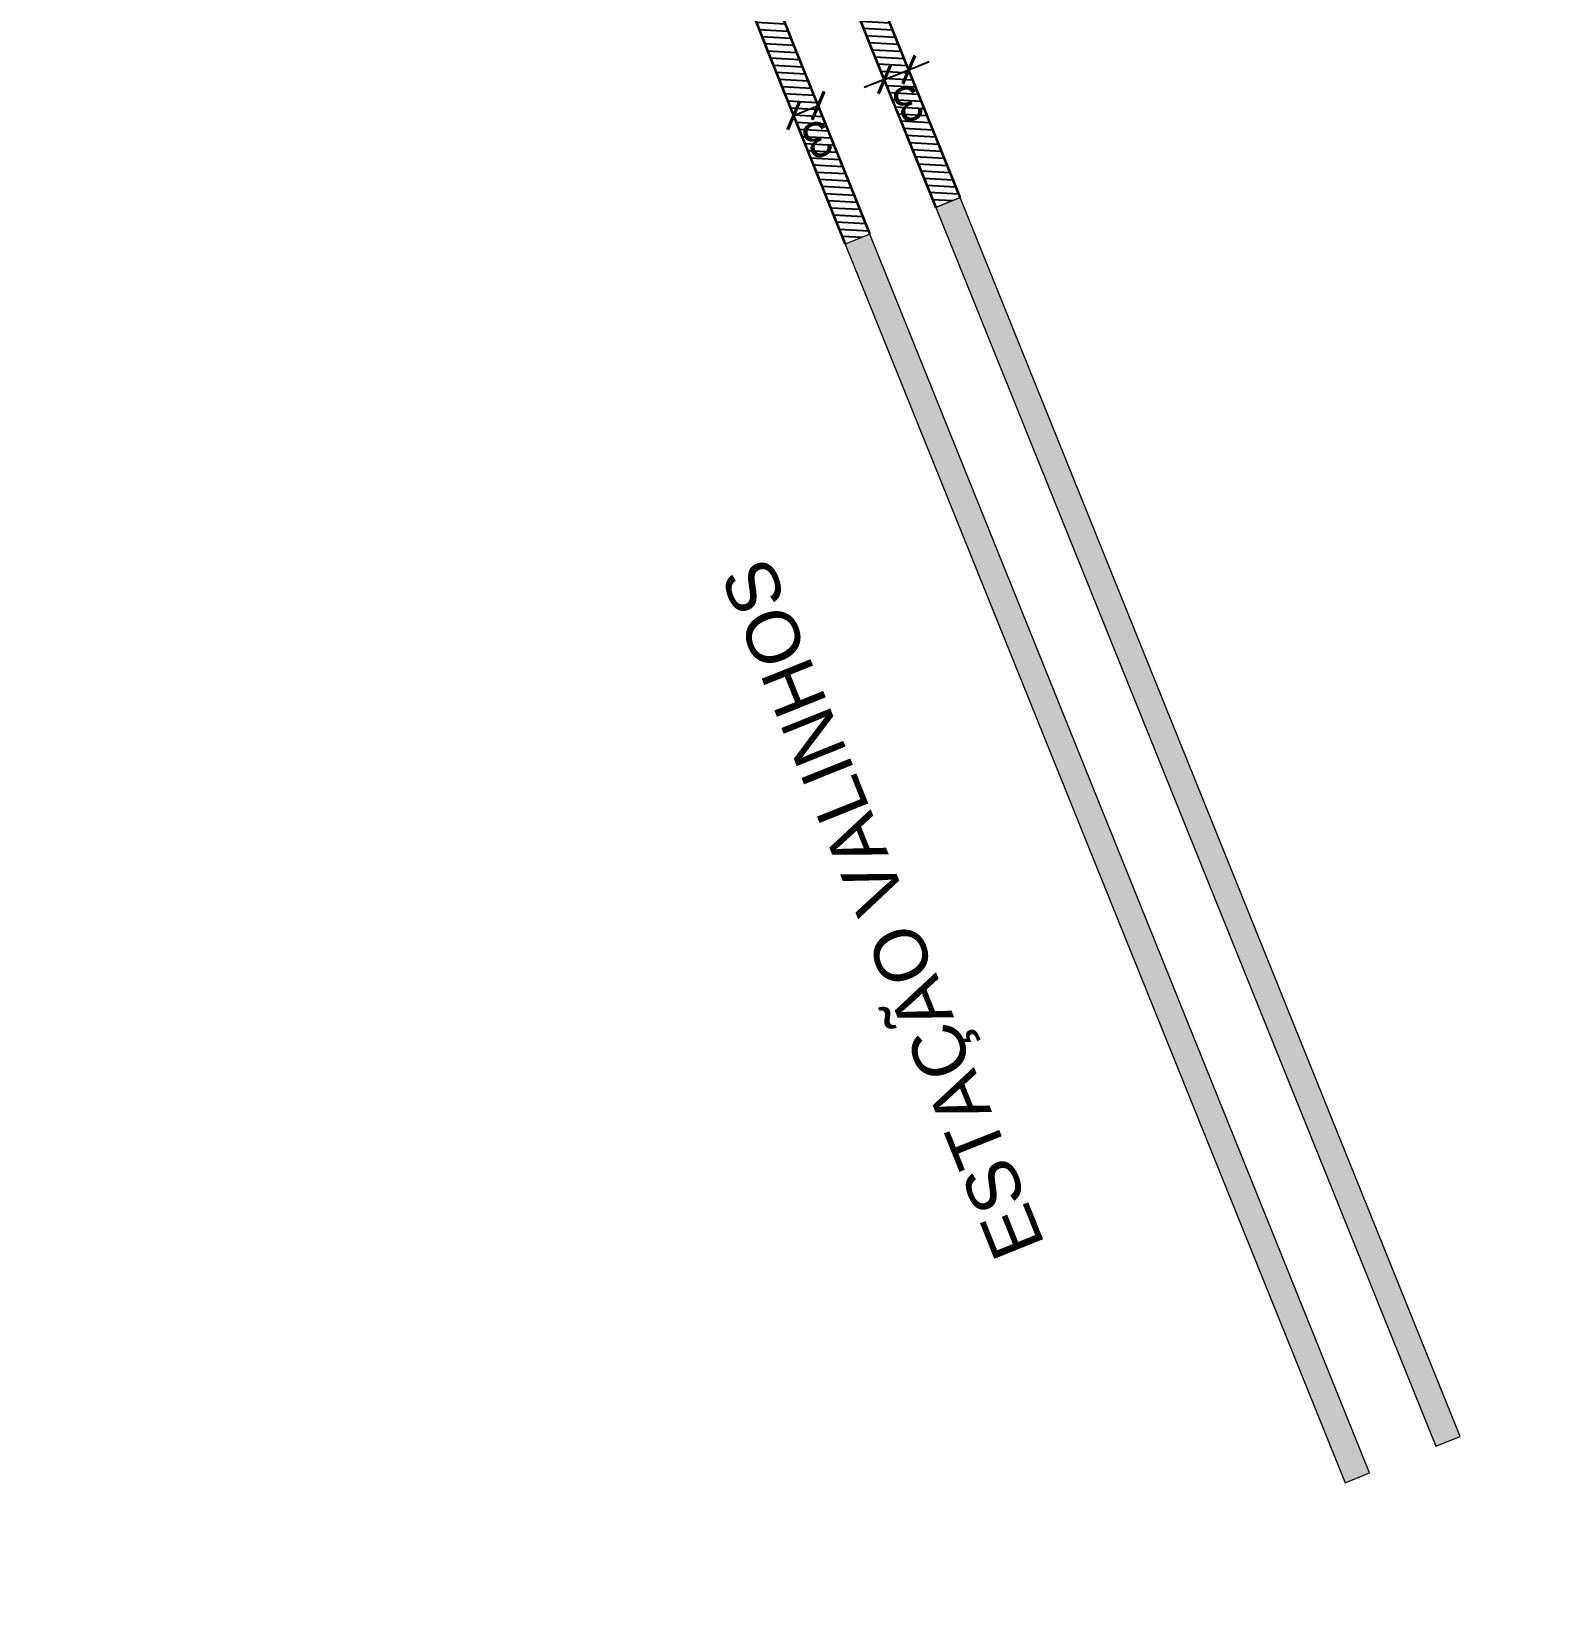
# Model space of a CAD drawing. Header units: metres. Extents: x 286532 to 329498, y 7396783 to 7466136.
# Drawn here: x 295694 to 295867.4, y 7458483.5 to 7458663 of the extents above; entities that cross this region are included whole.
import ezdxf

# ---------------------------------------------------------------- set-up
doc = ezdxf.new("R2010")
doc.units = ezdxf.units.M
doc.header["$LTSCALE"] = 10
doc.linetypes.add('DASHED', pattern=[0.75, 0.5, -0.25])
doc.linetypes.add('DASHED2', pattern=[0.375, 0.25, -0.125])
doc.layers.get('0').update_dxf_attribs({"color": 255})
for name, color, linetype, lineweight in [('_AUX-PLATAFORMA COTAS', 1, 'Continuous', 25), ('_AUX-PLATAFORMA NOVA', 3, 'DASHED', 25), ('_AUX_PLATAFORMA_EXISTENTE', 252, 'Continuous', 30), ('ARQ-GEN', 1, 'Continuous', 5)]:
    doc.layers.add(name, color=color, linetype=linetype, lineweight=lineweight)
doc.layers.add('TEXTO', color=3, linetype='Continuous')
doc.styles.add('ARIAL', font='arial.ttf')
doc.styles.get("Standard").update_dxf_attribs({"font": 'arial.ttf'})
doc.dimstyles.new('ISO-25', dxfattribs={"dimtxt": 2.5, "dimasz": 2.5, "dimexe": 1.25, "dimexo": 0.625, "dimtad": 1, "dimtxsty": 'Standard', "dimcen": 2.5, "dimadec": 0, "dimazin": 0, "dimtfac": 1, "dimtmove": 0, "dimatfit": 3, "dimfxl": 1, "dimarcsym": 0})

# ---------------------------------------------------------------- blocks, each defined once
blk = doc.blocks.new('A$C427D7134')
at = {"layer": '_AUX-PLATAFORMA NOVA', "true_color": 0x05ff05}
h = blk.add_hatch(dxfattribs=at)
h.set_pattern_fill('ANSI31', color=3, scale=0.2499999999999999, angle=22.61943758127128)
h.set_pattern_definition([(67.61943758127126, (1.862645149230957e-09, -9.313225746154785e-10), (-0.7339609863966546, 0.3022256325126136), [])])
edge = h.paths.add_edge_path()
edge.add_line((205.93230261188, 87.70306303724647), (205.7822181468765, 90.69870149710412))
edge.add_line((205.7822181452066, 90.69870149809867), (185.8501717500635, 89.71825411230975))
edge.add_arc((129.9020203147084, 1180.427741921972), 1092.143480705906, 269.9316396586696, 272.936424318181, ccw=False)
edge.add_arc((133.3301009340212, 624.1686721160077), 535.9045179072367, 264.163467674089, 269.49416855599856, ccw=False)
edge.add_arc((118.3480477835983, 452.477180914022), 363.5885062238078, 255.6979601705338, 263.76083260799885, ccw=False)
edge.add_line((28.5295024542138, 100.1573960976675), (27.7999969950001, 97.24746877054321))
edge.add_arc((118.2926727896556, 452.1903132144362), 366.296802052971, 255.6971384283512, 264.3286918367838)
edge.add_arc((132.270991595462, 607.8990808865055), 522.626849618691, 264.4906674460602, 269.5863548367529)
edge.add_arc((129.9280556840822, 1179.153666961472), 1093.868750769613, 269.9250916761613, 272.9304676273861)
edge.add_line((185.8510151719674, 86.71535450965166), (205.932302612303, 87.703063037336))
edge = h.paths.add_edge_path()
edge.add_line((206.4877960504964, 76.61558963684365), (206.3376976707854, 79.6115058298642))
edge.add_line((206.3376976726577, 79.61150582926348), (183.1570431564914, 78.47936471118128))
edge.add_arc((134.0376201951876, 1028.663542827591), 951.4529363321011, 269.5087975644901, 272.95925016972865, ccw=False)
edge.add_arc((130.1333438558504, 573.2645879057236), 496.0372454318517, 263.74975371402127, 269.50879756449035, ccw=False)
edge.add_arc((114.7722081616521, 433.0086301127449), 354.9426027761419, 255.4801272362613, 263.74975371402064, ccw=False)
edge.add_line((25.78249441366643, 89.40263174800202), (25.05285827484273, 86.49278904002256))
edge.add_arc((118.2798941079527, 452.0644345660694), 377.2716636896795, 255.6935260181556, 264.0798414420219)
edge.add_arc((130.2756369085982, 578.2748863981105), 504.0474240059667, 264.203276968931, 269.4999389712244)
edge.add_arc((131.8480588467792, 1130.95502029499), 1056.725233354181, 269.6762202469105, 272.7831231349707)
edge.add_line((183.1579469377175, 75.4762122691609), (206.4877960504738, 76.61558963629217))
at = {"layer": '_AUX_PLATAFORMA_EXISTENTE', "true_color": 0xa1a1a1}
h = blk.add_hatch(color=253, dxfattribs=at)
h.paths.add_polyline_path([(358.1335521172732, 95.18916035583243), (357.9850155003369, 98.18548091780394), (205.7822326608002, 90.69841181533411), (205.9312950978056, 87.72317270329222)])
h.paths.add_polyline_path([(358.6857589492574, 84.04859588528052), (358.538718521595, 87.04499023780227), (206.3374881502241, 79.61149559635669), (206.4893850106746, 76.57994620781392)])
at = {"layer": 'ARQ-GEN'}
h = blk.add_hatch(dxfattribs=at)
h.set_pattern_fill('FP_2', color=256, style=0, pattern_type=2)
h.set_pattern_definition([(0.01699999999999291, (301.4067157134414, -370.2254998399876), (-0.0002225294763642527, 0.7499999669870873), []), (90.01699999999998, (301.4067157134414, -370.2254998399876), (-0.7499999669870873, -0.0002225294763642804), [])])
h.paths.add_polyline_path([(133.7260080138221, 50.56629843870178), (133.7316482178867, 50.56667476147413), (133.7260080128908, 50.57193546881899)], flags=0)
at = {"layer": '_AUX-PLATAFORMA NOVA', "color": 3, "linetype": 'DASHED2', "ltscale": 2, "true_color": 0x05ff05, "const_width": 0.2999999999999999, "flags": 128}
for points in [[(28.5295024542138, 100.1573960976675), (27.79999699350446, 97.24746877048165, 0.03768007403108236), (82.09469303674996, 87.68646761588752, 0.02223779524245481), (128.4979354906827, 85.28585105855018, 0.01311417812411767), (185.8510151719674, 86.71535450965166), (205.9323026128113, 87.7232221243903)], [(205.7822326608002, 90.69841181533411), (185.8501717513427, 89.71825411124155, -0.01311159768368348), (128.5989700024948, 88.28503855923191, -0.02326376589991372), (78.83363725151867, 91.04224455868825, -0.03519543942844893), (28.5295024542138, 100.1573960976675)], [(25.78249441366643, 89.40263174800202), (25.05285827443004, 86.49278903985396, 0.03660854500761116), (79.36715157423168, 76.8049154439941, 0.02311516340066309), (125.8765123048797, 74.24665965838358, 0.01355725174594514), (183.1579469377175, 75.4762122691609), (206.4893850106746, 76.57994620781392)], [(206.3374881502241, 79.61149559635669), (183.1570431562141, 78.47936471085995, -0.0150565772845872), (125.8808191437274, 77.24557124404237, -0.0251338596786761), (76.12919959425926, 80.17585222097114, -0.03609872053116701), (25.78249441366643, 89.40263174800202)]]:
    blk.add_lwpolyline(points, format="xyb", dxfattribs=at)
at = {"layer": 'ARQ-GEN'}
for p, q in [((98.77844931092113, 108.9637183733284), (95.82402605097741, 108.4427738399245)), ((95.82402605097741, 108.4427738399245), (98.40118379890919, 101.3620911231264)), ((99.5851176418364, 106.7474153484218), (98.77844931092113, 108.9637183733284)), ((132.3808342954144, 103.6381288296543), (106.5951953139156, 102.7376744747162)), ((132.3808342954144, 97.90930515294895), (132.3808342954144, 103.6381288296543)), ((91.12721282243729, 102.0580940619111), (91.12721282243729, 93.59708688035607)), ((98.40118379890919, 101.3620911231264), (91.12721282243729, 102.0580940619111)), ((114.3519132882357, 93.0451064617373), (114.3519132910296, 99.24510646192357)), ((114.3519132910296, 99.24510646192357), (128.4474906222895, 99.24510646145791)), ((114.4804541850463, 99.25930515257642), (114.4804541850463, 93.04205143637955)), ((128.4474906222895, 99.25930515350774), (114.4804541850463, 99.25930515257642)), ((114.4804541850463, 99.25930515257642), (114.4804541850463, 93.04205143637955)), ((128.4474906222895, 99.25930515350774), (114.4804541850463, 99.25930515257642)), ((114.7504541855305, 98.98930515302345), (114.7504541855305, 93.03563435887918)), ((128.4474906241521, 98.98930515302345), (114.7504541855305, 98.98930515302345)), ((114.7504541855305, 98.98930515302345), (114.7504541855305, 93.03563435887918)), ((128.4474906241521, 98.98930515302345), (114.7504541855305, 98.98930515302345)), ((128.4974906239659, 99.25930515257642), (128.4474906222895, 99.25930515350774)), ((128.4474906222895, 99.25930515350774), (128.4474906241521, 98.98930515302345)), ((128.4474906222895, 99.24510646145791), (128.4474906232208, 97.90930515294895)), ((128.4474906241521, 98.98930515302345), (128.4474906232208, 98.71930515300483)), ((128.4974906239659, 99.25930515257642), (128.4974906230345, 97.90930515294895)), ((115.0204541841522, 98.71930515300483), (115.0204541850835, 93.02921728091314)), ((128.4474906232208, 98.71930515300483), (115.0204541841522, 98.71930515300483)), ((115.0204541841522, 98.71930515300483), (115.0204541850835, 93.02921728091314)), ((128.4474906232208, 98.71930515300483), (115.0204541841522, 98.71930515300483)), ((115.2904541864991, 98.44930515252054), (115.2904541864991, 93.02280020248145)), ((128.4474906232208, 98.4493051529862), (115.2904541864991, 98.44930515252054)), ((115.2904541864991, 98.44930515252054), (115.2904541864991, 93.02280020248145)), ((128.4474906232208, 98.4493051529862), (115.2904541864991, 98.44930515252054)), ((115.5604541851208, 98.17930515343323), (115.5604541851208, 93.01638312498108)), ((128.4474906232208, 98.17930515296757), (115.5604541851208, 98.17930515343323)), ((115.5604541851208, 98.17930515343323), (115.5604541851208, 93.01638312498108)), ((128.4474906232208, 98.17930515296757), (115.5604541851208, 98.17930515343323)), ((132.3729173354805, 97.90930515294895), (115.8202396547422, 97.90930515294895)), ((115.8202396547422, 97.90930515294895), (115.8202396556735, 89.80930515332147)), ((128.4474906232208, 98.71930515300483), (128.4474906232208, 98.4493051529862)), ((128.4474906232208, 98.4493051529862), (128.4474906232208, 98.17930515296757)), ((128.4474906232208, 98.17930515296757), (128.4474906232208, 97.90930515294895)), ((128.4474906232208, 97.90930515294895), (132.3808342954144, 97.90930515294895)), ((132.3713920386508, 97.537430875469), (132.3729173354805, 97.90930515294895)), ((132.3808342954144, 97.537430875469), (132.3713920386508, 97.537430875469)), ((132.3808342935517, 88.29550983989611), (132.3808342954144, 97.537430875469)), ((91.12721282243729, 93.59708688035607), (114.3519132882357, 93.0451064617373)), ((91.20324560813606, 93.59527981234714), (91.12721282057464, 90.39618321880698)), ((95.20211634971201, 93.50023882975802), (91.20324560813606, 93.59527981234714)), ((95.16647598147392, 92.0006623021327), (95.20211634784937, 93.500238831155)), ((95.20211634784937, 93.500238831155), (104.7994061307982, 93.27214047312737)), ((93.12664819322526, 90.34866272751242), (93.16704061068594, 92.04818279342726)), ((93.16228855960071, 91.84823925653473), (93.12664819322526, 90.34866272751242)), ((102.7595783425495, 91.62014089804143), (93.16228855960071, 91.84823925653473)), ((93.16704061068594, 92.04818279342726), (95.16647598147392, 92.00066230166703)), ((95.16647598147392, 92.0006623021327), (104.7637657625601, 91.77256394503638)), ((102.7595783425495, 91.62014089804143), (102.7239379752427, 90.12056436995044)), ((104.2591548701748, 91.58450052980334), (102.7595783425495, 91.62014089804143)), ((104.2591548701748, 91.58450052980334), (104.2235145000741, 90.08492400171235)), ((113.856444651261, 91.35640217270702), (104.2591548701748, 91.58450052980334)), ((104.7637657625601, 91.77256394503638), (104.7994061307982, 93.27214047312737)), ((104.7637657625601, 91.77256394503638), (106.2633422901854, 91.73692357679829)), ((104.7994061307982, 93.27214047312737), (106.2989826593548, 93.23650010488927)), ((106.2633422901854, 91.73692357679829), (106.2989826593548, 93.23650010488927)), ((106.2633422901854, 91.73692357679829), (115.8202396547422, 91.50978522421792)), ((106.2989826593548, 93.23650010488927), (115.8202396538109, 93.01020881580189)), ((91.12721282057464, 90.39618321880698), (93.12664819322526, 90.34866272751242)), ((102.7239379752427, 90.12056436995044), (93.12664819322526, 90.34866272751242)), ((104.2235145000741, 90.08492400171235), (102.7239379752427, 90.12056436995044)), ((113.8208042830229, 89.85682564368472), (104.2235145000741, 90.08492400171235)), ((113.856444651261, 91.35640217270702), (113.8208042830229, 89.85682564368472)), ((113.8208042839542, 89.85682564368472), (115.8202396556735, 89.80930515332147)), ((113.8611967014149, 91.55634571006522), (113.856444651261, 91.35640217270702)), ((115.8202396556735, 89.80930515332147), (125.8808342944831, 89.80930515285581)), ((125.8808342944831, 89.80930515285581), (125.8808342954144, 59.91774635622278)), ((205.9329644590616, 87.6898527876474), (205.7828497588634, 90.68609469709918)), ((134.7784400526434, 88.29550983943045), (132.3808342935517, 88.29550983989611)), ((132.3808342935517, 88.29550983989611), (132.3808342935517, 86.4960295795463)), ((144.0708420639858, 88.29550983943045), (134.7784400526434, 88.29550983943045)), ((134.7784400545061, 86.49498905986547), (134.7784400526434, 88.29550983943045)), ((138.650458839722, 88.29572206968442), (138.3804589277133, 88.29550615744665)), ((138.3805151730776, 88.22516938811168), (138.3804589277133, 88.29550615744665)), ((138.3917436962947, 74.18372060358524), (138.3805151730776, 88.22516938811168)), ((138.9204587535933, 88.29593798005953), (138.650458839722, 88.29572206968442)), ((138.6517383111641, 86.69572258088738), (138.650458839722, 88.29572206968442)), ((138.6517383111641, 86.69572258088738), (138.650458839722, 88.29572206968442)), ((139.1904586683959, 88.29615389043465), (138.9204587535933, 88.29593798005953)), ((138.9217382259667, 86.6959384912625), (138.9204587535933, 88.29593798005953)), ((138.9217382259667, 86.6959384912625), (138.9204587535933, 88.29593798005953)), ((139.4604585813358, 88.29636980127543), (139.1904586683959, 88.29615389043465)), ((139.191738139838, 86.69615440210328), (139.1904586683959, 88.29615389043465)), ((139.191738139838, 86.69615440210328), (139.1904586683959, 88.29615389043465)), ((139.7304584933445, 88.29658571211621), (139.4604585813358, 88.29636980127543)), ((139.4617380518466, 86.69637031294405), (139.4604585813358, 88.29636980127543)), ((139.4617380518466, 86.69637031294405), (139.4604585813358, 88.29636980127543)), ((140.0004584081471, 88.29680162342265), (139.7304584933445, 88.29658571211621)), ((139.7317379657179, 86.69658622378483), (139.7304584933445, 88.29658571211621)), ((139.7317379657179, 86.69658622378483), (139.7304584933445, 88.29658571211621)), ((140.2704583229497, 88.29701753379777), (140.0004584081471, 88.29680162342265)), ((140.0017378786579, 86.69680213509127), (140.0004584081471, 88.29680162342265)), ((140.0017378786579, 86.69680213509127), (140.0004584081471, 88.29680162342265)), ((140.5404582358897, 88.29723344510421), (140.2704583229497, 88.29701753379777)), ((140.2717377925292, 86.69701804593205), (140.2704583229497, 88.29701753379777)), ((140.2717377925292, 86.69701804593205), (140.2704583229497, 88.29701753379777)), ((140.810458149761, 88.29744935547933), (140.5404582358897, 88.29723344510421)), ((140.5417377073318, 86.69723395584151), (140.5404582358897, 88.29723344510421)), ((140.5417377073318, 86.69723395584151), (140.5404582358897, 88.29723344510421)), ((141.0804580627009, 88.29766526585445), (140.810458149761, 88.29744935547933)), ((140.8117376221344, 86.69744986668229), (140.810458149761, 88.29744935547933)), ((140.8117376221344, 86.69744986668229), (140.810458149761, 88.29744935547933)), ((141.3504579765722, 88.29788117716089), (141.0804580627009, 88.29766526585445)), ((141.081737534143, 86.69766577798873), (141.0804580627009, 88.29766526585445)), ((141.081737534143, 86.69766577798873), (141.0804580627009, 88.29766526585445)), ((141.6204578885809, 88.29809708800167), (141.3504579765722, 88.29788117716089)), ((141.3517374480143, 86.69788168836385), (141.3504579765722, 88.29788117716089)), ((141.3517374480143, 86.69788168836385), (141.3504579765722, 88.29788117716089)), ((141.8904578043148, 88.29831299837679), (141.6204578885809, 88.29809708800167)), ((141.6217373618856, 86.69809760013595), (141.6204578885809, 88.29809708800167)), ((141.6217373618856, 86.69809760013595), (141.6204578885809, 88.29809708800167)), ((142.1604577172548, 88.29852890921757), (141.8904578043148, 88.29831299837679)), ((141.8917372738943, 86.69831351004541), (141.8904578043148, 88.29831299837679)), ((141.8917372738943, 86.69831351004541), (141.8904578043148, 88.29831299837679)), ((142.4304576320574, 88.29874482005835), (142.1604577172548, 88.29852890921757)), ((142.1617371886969, 86.69852942135185), (142.1604577172548, 88.29852890921757)), ((142.1617371886969, 86.69852942135185), (142.1604577172548, 88.29852890921757)), ((142.7004575459287, 88.29896073089913), (142.4304576320574, 88.29874482005835)), ((142.4317371025681, 86.69874533172697), (142.4304576320574, 88.29874482005835)), ((142.4317371025681, 86.69874533172697), (142.4304576320574, 88.29874482005835)), ((142.9704574588686, 88.2991766417399), (142.7004575459287, 88.29896073089913)), ((142.7017370164394, 86.69896124303341), (142.7004575459287, 88.29896073089913)), ((142.7017370164394, 86.69896124303341), (142.7004575459287, 88.29896073089913)), ((145.4704566607252, 88.3011758159846), (142.9704574588686, 88.2991766417399)), ((142.971736931242, 86.69917715387419), (142.9704574588686, 88.2991766417399)), ((142.971736931242, 86.69917715387419), (142.9704574588686, 88.2991766417399)), ((145.7404565736651, 88.30139172635972), (145.4704566607252, 88.3011758159846)), ((145.471736131236, 86.70117632765323), (145.4704566607252, 88.3011758159846)), ((145.471736131236, 86.70117632765323), (145.4704566607252, 88.3011758159846)), ((146.0104564875364, 88.30160763766617), (145.7404565736651, 88.30139172635972)), ((145.7417360460386, 86.70139223849401), (145.7404565736651, 88.30139172635972)), ((145.7417360460386, 86.70139223849401), (145.7404565736651, 88.30139172635972)), ((146.2804563995451, 88.30182354850695), (146.0104564875364, 88.30160763766617)), ((146.0117359580472, 86.70160814933479), (146.0104564875364, 88.30160763766617)), ((146.0117359580472, 86.70160814933479), (146.0104564875364, 88.30160763766617)), ((146.5504563143477, 88.30203945934772), (146.2804563995451, 88.30182354850695)), ((146.2817358728498, 86.70182406017557), (146.2804563995451, 88.30182354850695)), ((146.2817358728498, 86.70182406017557), (146.2804563995451, 88.30182354850695)), ((146.820456228219, 88.3022553701885), (146.5504563143477, 88.30203945934772)), ((146.5517357839271, 86.70203997148201), (146.5504563143477, 88.30203945934772)), ((146.5517357839271, 86.70203997148201), (146.5504563143477, 88.30203945934772)), ((147.0904561402276, 88.30247128149495), (146.820456228219, 88.3022553701885)), ((146.8217356987298, 86.70225588185713), (146.820456228219, 88.3022553701885)), ((146.8217356987298, 86.70225588185713), (146.820456228219, 88.3022553701885)), ((147.3604560559615, 88.30268719187006), (147.0904561402276, 88.30247128149495)), ((147.091735612601, 86.70247179176658), (147.0904561402276, 88.30247128149495)), ((147.091735612601, 86.70247179176658), (147.0904561402276, 88.30247128149495)), ((147.6304559689015, 88.30290310271084), (147.3604560559615, 88.30268719187006)), ((147.3617355264723, 86.70268770307302), (147.3604560559615, 88.30268719187006)), ((147.3617355264723, 86.70268770307302), (147.3604560559615, 88.30268719187006)), ((147.9004558827728, 88.30311901355162), (147.6304559689015, 88.30290310271084)), ((147.6317354422063, 86.7029036139138), (147.6304559689015, 88.30290310271084)), ((147.6317354422063, 86.7029036139138), (147.6304559689015, 88.30290310271084)), ((148.1704557957128, 88.30333492392674), (147.9004558827728, 88.30311901355162)), ((147.9017353542149, 86.70311952475458), (147.9004558827728, 88.30311901355162)), ((147.9017353542149, 86.70311952475458), (147.9004558827728, 88.30311901355162)), ((148.4404557105154, 88.30355083476752), (148.1704557957128, 88.30333492392674)), ((148.1717352680862, 86.70333543559536), (148.1704557957128, 88.30333492392674)), ((148.1717352680862, 86.70333543559536), (148.1704557957128, 88.30333492392674)), ((148.7104556243867, 88.3037667456083), (148.4404557105154, 88.30355083476752)), ((148.4417351810262, 86.70355134643614), (148.4404557105154, 88.30355083476752)), ((148.4417351810262, 86.70355134643614), (148.4404557105154, 88.30355083476752)), ((148.980455535464, 88.30398265644908), (148.7104556243867, 88.3037667456083)), ((148.7117350948974, 86.70376725774258), (148.7104556243867, 88.3037667456083)), ((148.7117350948974, 86.70376725774258), (148.7104556243867, 88.3037667456083)), ((149.2504554521292, 88.30419856728986), (148.980455535464, 88.30398265644908)), ((148.9817350069061, 86.70398316858336), (148.980455535464, 88.30398265644908)), ((148.9817350069061, 86.70398316858336), (148.980455535464, 88.30398265644908)), ((149.5204553650692, 88.30441447766498), (149.2504554521292, 88.30419856728986)), ((149.2517349217087, 86.70419907895848), (149.2504554521292, 88.30419856728986)), ((149.2517349217087, 86.70419907895848), (149.2504554521292, 88.30419856728986)), ((149.7904552780092, 88.30463038897142), (149.5204553650692, 88.30441447766498)), ((149.5217348374426, 86.70441498979926), (149.5204553650692, 88.30441447766498)), ((149.5217348374426, 86.70441498979926), (149.5204553650692, 88.30441447766498)), ((150.0604551918805, 88.30484629934654), (149.7904552780092, 88.30463038897142)), ((149.7917347503826, 86.70463090017438), (149.7904552780092, 88.30463038897142)), ((149.7917347503826, 86.70463090017438), (149.7904552780092, 88.30463038897142)), ((150.0617346642539, 86.70484681148082), (150.0604551918805, 88.30484629934654)), ((150.0617346642539, 86.70484681148082), (150.0604551918805, 88.30484629934654)), ((132.3808342954144, 76.05654160771519), (132.3808342935517, 86.4960295795463)), ((132.3808342935517, 86.4960295795463), (132.3808342954144, 76.05654160771519)), ((132.3808342935517, 86.4960295795463), (134.7784400545061, 86.49498905986547)), ((138.6517383111641, 86.69572258088738), (138.3817383982241, 86.69550666911528)), ((138.9217382259667, 86.6959384912625), (138.6517383111641, 86.69572258088738)), ((139.191738139838, 86.69615440210328), (138.9217382259667, 86.6959384912625)), ((139.4617380518466, 86.69637031294405), (139.191738139838, 86.69615440210328)), ((139.7317379657179, 86.69658622378483), (139.4617380518466, 86.69637031294405)), ((140.0017378786579, 86.69680213509127), (139.7317379657179, 86.69658622378483)), ((140.2717377925292, 86.69701804593205), (140.0017378786579, 86.69680213509127)), ((140.5417377073318, 86.69723395584151), (140.2717377925292, 86.69701804593205)), ((140.8117376221344, 86.69744986668229), (140.5417377073318, 86.69723395584151)), ((141.081737534143, 86.69766577798873), (140.8117376221344, 86.69744986668229)), ((141.3517374480143, 86.69788168836385), (141.081737534143, 86.69766577798873)), ((141.6217373618856, 86.69809760013595), (141.3517374480143, 86.69788168836385)), ((141.8917372738943, 86.69831351004541), (141.6217373618856, 86.69809760013595)), ((142.1617371886969, 86.69852942135185), (141.8917372738943, 86.69831351004541)), ((142.4317371025681, 86.69874533172697), (142.1617371886969, 86.69852942135185)), ((142.7017370164394, 86.69896124303341), (142.4317371025681, 86.69874533172697)), ((142.971736931242, 86.69917715387419), (142.7017370164394, 86.69896124303341)), ((142.971736931242, 86.69917715387419), (145.471736131236, 86.70117632765323)), ((145.7417360460386, 86.70139223849401), (145.471736131236, 86.70117632765323)), ((146.0117359580472, 86.70160814933479), (145.7417360460386, 86.70139223849401)), ((146.2817358728498, 86.70182406017557), (146.0117359580472, 86.70160814933479)), ((146.5517357839271, 86.70203997148201), (146.2817358728498, 86.70182406017557)), ((146.8217356987298, 86.70225588185713), (146.5517357839271, 86.70203997148201)), ((147.091735612601, 86.70247179176658), (146.8217356987298, 86.70225588185713)), ((147.3617355264723, 86.70268770307302), (147.091735612601, 86.70247179176658)), ((147.6317354422063, 86.7029036139138), (147.3617355264723, 86.70268770307302)), ((147.9017353542149, 86.70311952475458), (147.6317354422063, 86.7029036139138)), ((148.1717352680862, 86.70333543559536), (147.9017353542149, 86.70311952475458)), ((148.4417351810262, 86.70355134643614), (148.1717352680862, 86.70333543559536)), ((148.7117350948974, 86.70376725774258), (148.4417351810262, 86.70355134643614)), ((148.9817350069061, 86.70398316858336), (148.7117350948974, 86.70376725774258)), ((149.2517349217087, 86.70419907895848), (148.9817350069061, 86.70398316858336)), ((149.5217348374426, 86.70441498979926), (149.2517349217087, 86.70419907895848)), ((149.7917347503826, 86.70463090017438), (149.5217348374426, 86.70441498979926)), ((150.0617346642539, 86.70484681148082), (149.7917347503826, 86.70463090017438)), ((132.3808342954144, 76.05654160771519), (132.3808342944831, 74.25654160790145)), ((134.7808342957869, 76.05654160771519), (132.3808342954144, 76.05654160771519)), ((134.7808342948556, 74.25654160790145), (134.7808342957869, 76.05654160771519)), ((138.6604503840208, 75.8011372978799), (138.3904504701495, 75.80092138703912)), ((138.9304502978921, 75.80135320872068), (138.6604503840208, 75.8011372978799)), ((138.6617298545316, 74.20113781001419), (138.6604503840208, 75.8011372978799)), ((138.6617298545316, 74.20113781001419), (138.6604503840208, 75.8011372978799)), ((139.2004502108321, 75.80156911956146), (138.9304502978921, 75.80135320872068)), ((138.9317297693342, 74.2013537203893), (138.9304502978921, 75.80135320872068)), ((138.9317297693342, 74.2013537203893), (138.9304502978921, 75.80135320872068)), ((139.4704501247033, 75.80178503040224), (139.2004502108321, 75.80156911956146)), ((139.2017296804115, 74.20156963216141), (139.2004502108321, 75.80156911956146)), ((139.2017296804115, 74.20156963216141), (139.2004502108321, 75.80156911956146)), ((139.740450036712, 75.80200094170868), (139.4704501247033, 75.80178503040224)), ((139.4717295961455, 74.20178554207087), (139.4704501247033, 75.80178503040224)), ((139.4717295961455, 74.20178554207087), (139.4704501247033, 75.80178503040224)), ((140.0104499515146, 75.80221685254946), (139.740450036712, 75.80200094170868)), ((139.7417295100167, 74.20200145291165), (139.740450036712, 75.80200094170868)), ((139.7417295100167, 74.20200145291165), (139.740450036712, 75.80200094170868)), ((140.2804498663172, 75.80243276245892), (140.0104499515146, 75.80221685254946)), ((140.0117294220254, 74.20221736421809), (140.0104499515146, 75.80221685254946)), ((140.0117294220254, 74.20221736421809), (140.0104499515146, 75.80221685254946)), ((140.5504497792572, 75.80264867376536), (140.2804498663172, 75.80243276245892)), ((140.2817293377593, 74.2024332745932), (140.2804498663172, 75.80243276245892)), ((140.2817293377593, 74.2024332745932), (140.2804498663172, 75.80243276245892)), ((140.8204496931285, 75.8028645850718), (140.5504497792572, 75.80264867376536)), ((140.5517292506993, 74.20264918543398), (140.5504497792572, 75.80264867376536)), ((140.5517292506993, 74.20264918543398), (140.5504497792572, 75.80264867376536)), ((141.0904496060684, 75.80308049591258), (140.8204496931285, 75.8028645850718)), ((140.8217291645706, 74.2028650958091), (140.8204496931285, 75.8028645850718)), ((140.8217291645706, 74.2028650958091), (140.8204496931285, 75.8028645850718)), ((141.360449520871, 75.80329640582204), (141.0904496060684, 75.80308049591258)), ((141.0917290775105, 74.20308100711554), (141.0904496060684, 75.80308049591258)), ((141.0917290775105, 74.20308100711554), (141.0904496060684, 75.80308049591258)), ((141.6304494319484, 75.80351231712848), (141.360449520871, 75.80329640582204)), ((141.3617289913818, 74.20329691749066), (141.360449520871, 75.80329640582204)), ((141.3617289913818, 74.20329691749066), (141.360449520871, 75.80329640582204)), ((141.900449346751, 75.8037282275036), (141.6304494319484, 75.80351231712848)), ((141.6317289052531, 74.20351282833144), (141.6304494319484, 75.80351231712848)), ((141.6317289052531, 74.20351282833144), (141.6304494319484, 75.80351231712848)), ((142.1704492634162, 75.80394413834438), (141.900449346751, 75.8037282275036)), ((141.9017288181931, 74.20372873963788), (141.900449346751, 75.8037282275036)), ((141.9017288181931, 74.20372873963788), (141.900449346751, 75.8037282275036)), ((142.4404491744936, 75.80416004965082), (142.1704492634162, 75.80394413834438)), ((142.171728733927, 74.20394464954734), (142.1704492634162, 75.80394413834438)), ((142.171728733927, 74.20394464954734), (142.1704492634162, 75.80394413834438)), ((142.7104490892962, 75.80437596002594), (142.4404491744936, 75.80416004965082)), ((142.4417286459357, 74.20416056085378), (142.4404491744936, 75.80416004965082)), ((142.4417286459357, 74.20416056085378), (142.4404491744936, 75.80416004965082)), ((142.9804490022361, 75.80459187040105), (142.7104490892962, 75.80437596002594)), ((142.7117285607383, 74.20437647169456), (142.7104490892962, 75.80437596002594)), ((142.7117285607383, 74.20437647169456), (142.7104490892962, 75.80437596002594)), ((145.480448205024, 75.80659104464576), (142.9804490022361, 75.80459187040105)), ((142.9817284727469, 74.20459238206968), (142.9804490022361, 75.80459187040105)), ((142.9817284727469, 74.20459238206968), (142.9804490022361, 75.80459187040105)), ((145.7504481170326, 75.8068069559522), (145.480448205024, 75.80659104464576)), ((145.4817276746035, 74.2065915572457), (145.480448205024, 75.80659104464576)), ((145.4817276746035, 74.2065915572457), (145.480448205024, 75.80659104464576)), ((146.0204480299726, 75.80702286679298), (145.7504481170326, 75.8068069559522)), ((145.7517275875434, 74.2068074666895), (145.7504481170326, 75.8068069559522)), ((145.7517275875434, 74.2068074666895), (145.7504481170326, 75.8068069559522)), ((146.2904479429126, 75.8072387771681), (146.0204480299726, 75.80702286679298)), ((146.0217275014147, 74.2070233784616), (146.0204480299726, 75.80702286679298)), ((146.0217275014147, 74.2070233784616), (146.0204480299726, 75.80702286679298)), ((146.5604478577152, 75.80745468800887), (146.2904479429126, 75.8072387771681)), ((146.2917274162173, 74.20723928930238), (146.2904479429126, 75.8072387771681)), ((146.2917274162173, 74.20723928930238), (146.2904479429126, 75.8072387771681)), ((146.8304477697238, 75.80767059931532), (146.5604478577152, 75.80745468800887)), ((146.561727328226, 74.2074551996775), (146.5604478577152, 75.80745468800887)), ((146.561727328226, 74.2074551996775), (146.5604478577152, 75.80745468800887)), ((147.1004476845264, 75.8078865101561), (146.8304477697238, 75.80767059931532)), ((146.8317272430286, 74.20767111051828), (146.8304477697238, 75.80767059931532)), ((146.8317272430286, 74.20767111051828), (146.8304477697238, 75.80767059931532)), ((147.3704476002604, 75.80810242099687), (147.1004476845264, 75.8078865101561)), ((147.1017271559685, 74.20788702135906), (147.1004476845264, 75.8078865101561)), ((147.1017271559685, 74.20788702135906), (147.1004476845264, 75.8078865101561)), ((147.640447512269, 75.80831833183765), (147.3704476002604, 75.80810242099687)), ((147.3717270707712, 74.20810293219984), (147.3704476002604, 75.80810242099687)), ((147.3717270707712, 74.20810293219984), (147.3704476002604, 75.80810242099687)), ((147.9104474261403, 75.80853424267843), (147.640447512269, 75.80831833183765)), ((147.6417269837111, 74.20831884304062), (147.640447512269, 75.80831833183765)), ((147.6417269837111, 74.20831884304062), (147.640447512269, 75.80831833183765)), ((148.1804473400116, 75.80875015212223), (147.9104474261403, 75.80853424267843)), ((147.9117268966511, 74.20853475434706), (147.9104474261403, 75.80853424267843)), ((147.9117268966511, 74.20853475434706), (147.9104474261403, 75.80853424267843)), ((148.4504472538829, 75.80896606389433), (148.1804473400116, 75.80875015212223)), ((148.1817268114537, 74.20875066472217), (148.1804473400116, 75.80875015212223)), ((148.1817268114537, 74.20875066472217), (148.1804473400116, 75.80875015212223)), ((148.7204471649602, 75.80918197473511), (148.4504472538829, 75.80896606389433)), ((148.4517267234623, 74.20896657602862), (148.4504472538829, 75.80896606389433)), ((148.4517267234623, 74.20896657602862), (148.4504472538829, 75.80896606389433)), ((148.9904470806941, 75.80939788604155), (148.7204471649602, 75.80918197473511)), ((148.721726638265, 74.20918248640373), (148.7204471649602, 75.80918197473511)), ((148.721726638265, 74.20918248640373), (148.7204471649602, 75.80918197473511)), ((149.2604469954967, 75.80961379641667), (148.9904470806941, 75.80939788604155)), ((148.9917265512049, 74.20939839677885), (148.9904470806941, 75.80939788604155)), ((148.9917265512049, 74.20939839677885), (148.9904470806941, 75.80939788604155)), ((149.5304469075054, 75.80982970772311), (149.2604469954967, 75.80961379641667)), ((149.2617264669389, 74.20961430761963), (149.2604469954967, 75.80961379641667)), ((149.2617264669389, 74.20961430761963), (149.2604469954967, 75.80961379641667)), ((149.8004468213767, 75.81004561856389), (149.5304469075054, 75.80982970772311)), ((149.5317263789475, 74.20983021892607), (149.5304469075054, 75.80982970772311)), ((149.5317263789475, 74.20983021892607), (149.5304469075054, 75.80982970772311)), ((150.070446735248, 75.81026152893901), (149.8004468213767, 75.81004561856389)), ((149.8017262937501, 74.21004612930119), (149.8004468213767, 75.81004561856389)), ((149.8017262937501, 74.21004612930119), (149.8004468213767, 75.81004561856389)), ((150.0717262076214, 74.21026204014197), (150.070446735248, 75.81026152893901)), ((150.0717262076214, 74.21026204014197), (150.070446735248, 75.81026152893901)), ((132.3808342954144, 51.91548720235005), (132.3808342944831, 74.25654160790145)), ((132.3808342944831, 74.25654160790145), (134.7808342948556, 74.25654160790145)), ((134.7808342948556, 74.25654160790145), (144.3350031208247, 74.25654160790145)), ((138.6617298545316, 74.20113781001419), (138.3917299415916, 74.20092189870775)), ((138.9317297693342, 74.2013537203893), (138.6617298545316, 74.20113781001419)), ((139.2017296804115, 74.20156963216141), (138.9317297693342, 74.2013537203893)), ((139.4717295961455, 74.20178554207087), (139.2017296804115, 74.20156963216141)), ((139.7417295100167, 74.20200145291165), (139.4717295961455, 74.20178554207087)), ((140.0117294220254, 74.20221736421809), (139.7417295100167, 74.20200145291165)), ((140.2817293377593, 74.2024332745932), (140.0117294220254, 74.20221736421809)), ((140.5517292506993, 74.20264918543398), (140.2817293377593, 74.2024332745932)), ((140.8217291645706, 74.2028650958091), (140.5517292506993, 74.20264918543398)), ((141.0917290775105, 74.20308100711554), (140.8217291645706, 74.2028650958091)), ((141.3617289913818, 74.20329691749066), (141.0917290775105, 74.20308100711554)), ((141.6317289052531, 74.20351282833144), (141.3617289913818, 74.20329691749066)), ((141.9017288181931, 74.20372873963788), (141.6317289052531, 74.20351282833144)), ((142.171728733927, 74.20394464954734), (141.9017288181931, 74.20372873963788)), ((142.4417286459357, 74.20416056085378), (142.171728733927, 74.20394464954734)), ((142.7117285607383, 74.20437647169456), (142.4417286459357, 74.20416056085378)), ((142.9817284727469, 74.20459238206968), (142.7117285607383, 74.20437647169456)), ((142.9817284727469, 74.20459238206968), (145.4817276746035, 74.2065915572457)), ((145.7517275875434, 74.2068074666895), (145.4817276746035, 74.2065915572457)), ((146.0217275014147, 74.2070233784616), (145.7517275875434, 74.2068074666895)), ((146.2917274162173, 74.20723928930238), (146.0217275014147, 74.2070233784616)), ((146.561727328226, 74.2074551996775), (146.2917274162173, 74.20723928930238)), ((146.8317272430286, 74.20767111051828), (146.561727328226, 74.2074551996775)), ((147.1017271559685, 74.20788702135906), (146.8317272430286, 74.20767111051828)), ((147.3717270707712, 74.20810293219984), (147.1017271559685, 74.20788702135906)), ((147.6417269837111, 74.20831884304062), (147.3717270707712, 74.20810293219984)), ((147.9117268966511, 74.20853475434706), (147.6417269837111, 74.20831884304062)), ((148.1817268114537, 74.20875066472217), (147.9117268966511, 74.20853475434706)), ((148.4517267234623, 74.20896657602862), (148.1817268114537, 74.20875066472217)), ((148.721726638265, 74.20918248640373), (148.4517267234623, 74.20896657602862)), ((148.9917265512049, 74.20939839677885), (148.721726638265, 74.20918248640373)), ((149.2617264669389, 74.20961430761963), (148.9917265512049, 74.20939839677885)), ((149.5317263789475, 74.20983021892607), (149.2617264669389, 74.20961430761963)), ((149.8017262937501, 74.21004612930119), (149.5317263789475, 74.20983021892607)), ((150.0717262076214, 74.21026204014197), (149.8017262937501, 74.21004612930119)), ((71.31017444655299, 64.88280956167728), (65.96842700149864, 46.25392236607149)), ((90.21729597449303, 60.05774635635316), (71.31017444655299, 64.88280956167728)), ((85.20097858086228, 59.90043724840507), (79.2012270996347, 59.84582809172571)), ((79.2012270996347, 59.84582809172571), (79.2012270996347, 57.44572868011892)), ((85.20097857993096, 57.44572868011892), (85.20097858086228, 59.90043724840507)), ((90.2172959735617, 59.91774635622278), (90.21729597449303, 60.05774635635316)), ((94.21729597449303, 59.91774635575712), (90.2172959735617, 59.91774635622278)), ((90.2172959735617, 59.91774635622278), (90.2172959735617, 56.71774635603651)), ((114.917295973748, 59.91774635622278), (90.2172959735617, 59.91774635622278)), ((94.21729597263038, 58.41774635668844), (94.21729597449303, 59.91774635575712)), ((94.21729597449303, 59.91774635575712), (103.8172959741205, 59.91774635575712)), ((103.8172959741205, 58.41774635622278), (103.8172959741205, 59.91774635575712)), ((103.8172959741205, 59.91774635575712), (105.3172959741205, 59.91774635622278)), ((105.3172959741205, 58.41774635575712), (105.3172959741205, 59.91774635622278)), ((105.3172959741205, 59.91774635622278), (114.917295973748, 59.91774635622278)), ((114.917295973748, 59.01218486437574), (114.917295973748, 59.91774635622278)), ((114.917295973748, 59.91774635622278), (114.917295973748, 51.91548720188439)), ((125.8808342954144, 59.91774635622278), (114.917295973748, 59.91774635622278)), ((132.6123380064964, 59.96562832361087), (132.3808342954144, 59.96548866759986)), ((132.646008211188, 59.91564862569794), (132.3808342944831, 59.91548865800723)), ((133.7259778510779, 59.96630013082176), (132.6123380064964, 59.96562832361087)), ((132.9160081613809, 59.91581150423735), (132.646008211188, 59.91564862569794)), ((133.1860081125051, 59.91597438277677), (132.9160081613809, 59.91581150423735)), ((133.4560080626979, 59.91613726178184), (133.1860081125051, 59.91597438277677)), ((133.7260080128908, 59.91630014078692), (133.4560080626979, 59.91613726178184)), ((133.7259944761172, 59.93874205416068), (133.7259778510779, 59.96630013082176)), ((133.7260080128908, 59.91630014078692), (133.7259944761172, 59.93874205416068)), ((139.7260080147535, 59.91774635622278), (133.7260080138221, 59.91774635622278)), ((90.2172959735617, 56.71774635603651), (90.21729597263038, 59.01218486577272)), ((90.21729597263038, 59.01218486577272), (114.917295973748, 59.01218486437574)), ((92.2172959735617, 58.41774635622278), (94.21729597263038, 58.41774635668844)), ((92.21729597449303, 56.71774635650218), (92.2172959735617, 58.41774635622278)), ((92.21729597263038, 58.21774635603651), (92.21729597449303, 56.71774635650218)), ((101.8172959741205, 58.21774635603651), (92.21729597263038, 58.21774635603651)), ((94.21729597263038, 58.41774635668844), (103.8172959741205, 58.41774635622278)), ((101.8172959741205, 58.21774635603651), (101.8172959741205, 56.71774635603651)), ((103.3172959722579, 58.21774635696784), (101.8172959741205, 58.21774635603651)), ((103.3172959722579, 58.21774635696784), (103.3172959741205, 56.71774635557085)), ((112.917295973748, 58.21774635603651), (103.3172959722579, 58.21774635696784)), ((103.8172959741205, 58.41774635622278), (105.3172959741205, 58.41774635575712)), ((105.3172959741205, 58.41774635575712), (114.9172959746793, 58.41774635575712)), ((112.917295973748, 58.41774635575712), (112.917295973748, 58.21774635603651)), ((112.917295973748, 58.21774635603651), (112.917295973748, 56.71774635603651)), ((79.2012270996347, 57.44572868011892), (85.20097857993096, 57.44572868011892)), ((90.2172959735617, 56.71774635603651), (92.21729597449303, 56.71774635650218)), ((114.917295973748, 56.71774635603651), (90.2172959735617, 56.71774635603651)), ((101.8172959741205, 56.71774635603651), (92.21729597449303, 56.71774635650218)), ((103.3172959741205, 56.71774635557085), (101.8172959741205, 56.71774635603651)), ((112.917295973748, 56.71774635603651), (103.3172959741205, 56.71774635557085)), ((112.917295973748, 56.71774635603651), (114.917295973748, 56.71774635603651)), ((114.917295973748, 51.91548720188439), (114.917295973748, 56.71774635603651)), ((65.96842700149864, 46.25392236607149), (107.4912232495844, 50.75696999812499)), ((119.7137955520302, 51.91548720235005), (114.917295973748, 51.91548720188439)), ((114.917295973748, 51.91548720188439), (132.3808342954144, 51.91548720235005)), ((119.7137955520302, 50.55787616455927), (119.7137955520302, 51.91548720235005)), ((133.7260080147535, 50.55787616502494), (119.7137955520302, 50.55787616455927)), ((119.7638001525775, 51.90787591924891), (119.713800162077, 51.90784575697035)), ((119.7146145552397, 50.55784600228071), (119.713800162077, 51.90784575697035)), ((119.7146145552397, 50.55784600228071), (119.7646145457402, 50.55787616455927)), ((119.7638001525775, 51.90787591924891), (132.3808342954144, 51.91548720235005)), ((119.7639630306512, 51.63787596905604), (119.7638001525775, 51.90787591924891)), ((119.7639630306512, 51.63787596905604), (132.6509971246123, 51.64565012929961)), ((119.7639630306512, 51.63787596905604), (132.6509971246123, 51.64565012929961)), ((119.7641259096563, 51.36787601746619), (119.7639630306512, 51.63787596905604)), ((119.7641259096563, 51.36787601746619), (132.921159952879, 51.37581305857748)), ((119.7641259096563, 51.36787601746619), (132.921159952879, 51.37581305857748)), ((119.7642887886614, 51.09787606680766), (119.7641259096563, 51.36787601746619)), ((119.7642887886614, 51.09787606680766), (133.1913227839395, 51.1059759859927)), ((119.7642887886614, 51.09787606680766), (133.1913227839395, 51.1059759859927)), ((119.7644516685978, 50.82787611614913), (119.7642887886614, 51.09787606680766)), ((119.7644516685978, 50.82787611614913), (133.4614856131375, 50.83613891340792)), ((119.7644516685978, 50.82787611614913), (133.4614856131375, 50.83613891340792)), ((119.7646145457402, 50.55787616455927), (119.7644516685978, 50.82787611614913)), ((119.7646145457402, 50.55787616455927), (133.7316484423354, 50.56630184175447)), ((119.7646145457402, 50.55787616455927), (133.7316484423354, 50.56630184175447)), ((132.6509971246123, 51.64565012929961), (132.6508294974145, 51.92352159268061)), ((132.6509971246123, 51.64565012929961), (132.6508294974145, 51.92352159268061)), ((132.921159952879, 51.37581305857748), (132.9208296523071, 51.92334421762038)), ((132.921159952879, 51.37581305857748), (132.9208296523071, 51.92334421762038)), ((133.1913227839395, 51.1059759859927), (133.1908298098542, 51.9231668425584)), ((133.1913227839395, 51.1059759859927), (133.1908298098542, 51.9231668425584)), ((133.4614856131375, 50.83613891340792), (133.460829965581, 51.92298946749762)), ((133.4614856131375, 50.83613891340792), (133.460829965581, 51.92298946749762)), ((133.7260080146176, 51.92281526029231), (133.7260080147535, 50.55787616502494)), ((133.7316484423354, 50.56630184175447), (133.7308301212925, 51.92281209243686)), ((133.7316484423354, 50.56630184175447), (133.7308301212925, 51.92281209243686)), ((143.5351554211229, 48.85517902160063), (142.4808639407917, 51.91706380767622)), ((140.7568585649133, 42.74886806821451), (143.5351554211229, 48.85517902160063))]:
    blk.add_line(p, q, dxfattribs=at)
at = {"layer": 'ARQ-GEN', "flags": 128}
for points in [[(205.9323026128113, 87.7232221243903), (358.1335521172732, 95.18916035583243), (357.9850155003369, 98.18548091780394), (205.7822326608002, 90.69841181533411)], [(206.4893850106746, 76.57994620781392), (358.6857589492574, 84.04859588528052), (358.538718521595, 87.04499023780227), (206.3374881502241, 79.61149559635669)]]:
    blk.add_lwpolyline(points, dxfattribs=at)
at = {"layer": 'ARQ-GEN'}
for points in [[(205.7828497588634, 90.68609469709918), (205.934747015126, 87.65427351510152)], [(206.3374881502241, 79.61149559635669), (206.4893850106746, 76.57994620781392)], [(144.9024044779952, 59.91547471704578), (144.8808315351197, 51.9154871626674), (132.380834231968, 51.92369896452874), (132.3860897847675, 59.92369723799519), (144.9024044779952, 59.91547471704578)]]:
    blk.add_lwpolyline(points, dxfattribs=at)
for centre, radius, start, end in [((106.3275393489748, 110.4023384265602), 7.669335904321342, 208.4611771559528, 271.9999999868656), ((133.9834670228884, 726.5295427595265), 638.234528022146, 268.9658370928108, 269.2725872437305), ((133.9834670228884, 726.5295427595265), 638.2345280221462, 269.856127623572, 270.1225299518667), ((133.5595560707152, 924.752669299487), 836.4581078399442, 270.1225299518667, 270.7199379052076), ((133.9834670284763, 726.5295427576639), 641.2345280201848, 268.9658370928108, 269.2759906052408), ((133.9828288089484, 726.4941879981197), 652.2991675004505, 269.8592858487522, 270.122087749436), ((133.5604707710445, 924.7064539734274), 850.5118834634437, 270.122087749436, 270.6867459139709), ((102.148240367882, -21.71358878398314), 72.66725091963737, 60.74252189533445, 85.7834255280833), ((138.6956356056035, 43.71028562588617), 2.274415047112566, 243.0057878288607, 334.9942121438897)]:
    blk.add_arc(centre, radius, start, end, dxfattribs=at)
blk = doc.blocks.new('_ArchTick')
at = {"color": 0, "linetype": 'ByBlock', "const_width": 0.15}
blk.add_lwpolyline([(-0.5, -0.5), (0.5, 0.5)], dxfattribs=at)
blk = doc.blocks.new('*D173')
at = {"layer": '_AUX-PLATAFORMA COTAS', "color": 0, "lineweight": -2, "ltscale": 0.05, "transparency": 16777216}
for p, q in [((295780.9247452128, 7458653.472295319), (295783.7095317007, 7458654.595526)), ((295785.5798501694, 7458649.958510931), (295784.1771113183, 7458653.436272232)), ((295782.7950636819, 7458648.835280248), (295781.3923248304, 7458652.31304155))]:
    blk.add_line(p, q, dxfattribs=at)
at = {"layer": 'Defpoints', "color": 0, "ltscale": 0.05, "transparency": 16777216}
for p in [(295780.9247452109, 7458653.472295324), (295783.7095316984, 7458654.595526007), (295783.7095317007, 7458654.595526)]:
    blk.add_point(p, dxfattribs=at)
at = {"layer": '_AUX-PLATAFORMA COTAS', "color": 0, "lineweight": -2, "ltscale": 0.05, "transparency": 16777216, "xscale": 2.5, "yscale": 2.5, "zscale": 2.5}
for p, rotation in [((295780.9247452128, 7458653.472295319), 201.9664552420735), ((295783.7095317007, 7458654.595526), 21.96645524207348)]:
    blk.add_blockref('_ArchTick', p, dxfattribs=dict(at, rotation=rotation))
at = {"layer": '_AUX-PLATAFORMA COTAS', "color": 0, "ltscale": 0.05, "transparency": 16777216, "insert": (295783.6426915885, 7458650.747513209), "char_height": 4, "attachment_point": 5, "rotation": 201.96645524207347}
blk.add_mtext('3', dxfattribs=at)
blk = doc.blocks.new('*D174')
at = {"layer": '_AUX-PLATAFORMA COTAS', "color": 0, "lineweight": -2, "ltscale": 0.05, "transparency": 16777216}
for p, q in [((295791.2768881358, 7458657.577357197), (295794.0596317528, 7458658.692517312)), ((295794.0596317528, 7458658.692517312), (295796.3802298652, 7458659.622476666)), ((295791.2768881358, 7458657.577357197), (295788.9562900234, 7458656.647397842)), ((295795.8950128541, 7458654.112551643), (295794.5246114302, 7458657.532218257)), ((295793.1122692372, 7458652.997391528), (295791.7418678133, 7458656.417058142))]:
    blk.add_line(p, q, dxfattribs=at)
at = {"layer": 'Defpoints', "color": 0, "ltscale": 0.05, "transparency": 16777216}
for p in [(295794.0350941448, 7458658.753747867), (295794.0596317528, 7458658.692517312), (295791.2523505278, 7458657.638587752)]:
    blk.add_point(p, dxfattribs=at)
at = {"layer": '_AUX-PLATAFORMA COTAS', "color": 0, "lineweight": -2, "ltscale": 0.05, "transparency": 16777216, "xscale": 2.5, "yscale": 2.5, "zscale": 2.5}
for p, rotation in [((295794.0596317528, 7458658.692517312), 201.8380119044881), ((295791.2768881358, 7458657.577357197), 21.83801190448809)]:
    blk.add_blockref('_ArchTick', p, dxfattribs=dict(at, rotation=rotation))
at = {"layer": '_AUX-PLATAFORMA COTAS', "color": 0, "ltscale": 0.05, "transparency": 16777216, "insert": (295793.9864424402, 7458654.845576493), "char_height": 4, "attachment_point": 5, "rotation": 201.83801190448807}
blk.add_mtext('3', dxfattribs=at)

msp = doc.modelspace()

# ---------------------------------------------------------------- block references
at = {"rotation": 289.1703561328915}
msp.add_blockref('A$C427D7134', (295646.6597608998, 7458808.694181547), dxfattribs=at)

# ---------------------------------------------------------------- texts
at = {"layer": 'TEXTO', "style": 'ARIAL'}
msp.add_text('ESTAÇÃO VALINHOS', height=6, rotation=111.8505180178471, dxfattribs=at).set_placement((295809.6252283538, 7458524.647568386))

# ---------------------------------------------------------------- dimensions: what is measured, and where the dimension line sits
at = {"layer": '_AUX-PLATAFORMA COTAS', "ltscale": 0.05}
for base, p1, p2, angle, picture, middle in [((295794.0596317528, 7458658.692517312), (295791.2523505278, 7458657.638587752), (295794.0350941449, 7458658.753747867), 21.83801190407426, '*D174', (295792.6682599443, 7458658.134937255)), ((295783.7095317007, 7458654.595526), (295780.9247452105, 7458653.472295325), (295783.7095316981, 7458654.595526007), 21.966455242488934, '*D173', (295782.3171384563, 7458654.03391066))]:
    dim = msp.add_linear_dim(base=base, p1=p1, p2=p2, angle=angle, dimstyle='ISO-25', override={"dimtxt": 4, "dimexo": 5, "dimgap": 1.5, "dimtad": 2, "dimblk1": 'ArchTick', "dimblk2": 'ArchTick', "dimsah": 1}, dxfattribs=at)
    dim.commit()
    dim.dimension.update_dxf_attribs({"geometry": picture, "text_midpoint": middle, "dimtype": 161})

doc.saveas('drawing.dxf')
